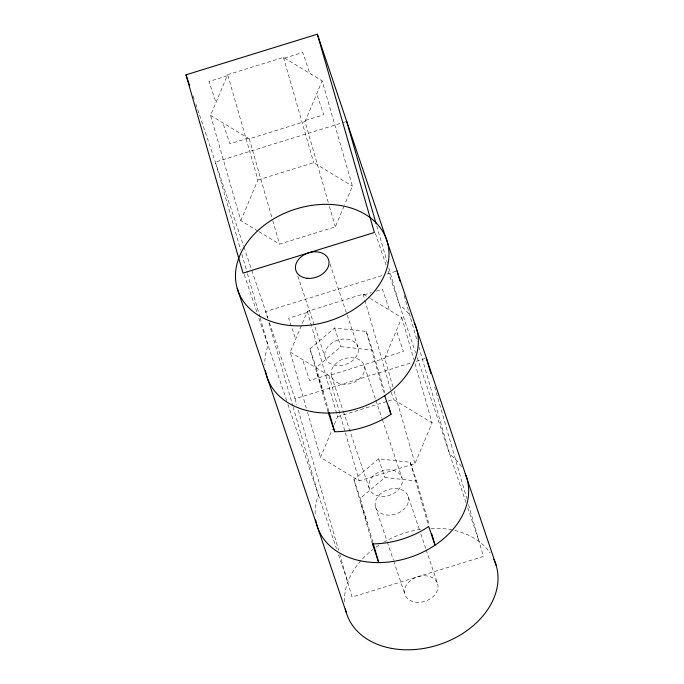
<?xml version="1.0" encoding="UTF-8"?>
<svg xmlns="http://www.w3.org/2000/svg" width="684" height="684" viewBox="0 0 684 684"><rect width="100%" height="100%" fill="white"/><g stroke="black" fill="none" stroke-linecap="round" stroke-linejoin="round"><path stroke-width="0.51" stroke-dasharray="3.42 2.56" d="M257.936 231.03L240.836 220.667L210.561 115.382L227.661 74.667L283.45 57.413L322.147 80.866L352.422 186.151L344.693 204.567M240.836 220.667L257.936 179.96L227.661 74.667M328.269 202.336L305.047 121.581L322.147 80.866M258.834 231.577L279.534 244.128L335.322 226.866L344.283 205.542M306.398 408.339L290.23 352.123L307.33 311.408L363.127 294.146L369.659 298.113M415.043 363.606L432.1 422.892L415 463.607L359.203 480.861L320.505 457.408L332.313 429.296M334.348 424.448L337.605 416.693L311.742 326.738M392.949 386.939L384.716 358.313L401.816 317.607L370.566 298.66M328.115 412.042L309.938 348.857L334.596 327.995L366.239 331.441L372.523 350.131L384.81 392.864M328.816 411.298L316.23 367.547L340.88 346.685L372.523 350.131M372.438 543.9L353.97 479.681L378.62 458.819L410.263 462.273L416.556 480.963L429.432 525.74M372.84 542.13L360.263 498.371L384.912 477.509L416.556 480.963M227.156 75.856L208.953 81.49L215.999 102.42M284.578 58.097L302.781 52.463L309.826 73.402M248.13 138.151L229.927 143.785L222.881 122.855M305.543 120.393L323.746 114.767L316.701 93.828M210.561 115.382L249.25 138.835L305.047 121.581M345.685 121.735L215.349 162.048L240.691 250.156M257.936 179.96L313.734 162.698L352.422 186.151M381.749 275.661L265.666 311.571L267.435 317.718M386.845 274.087L396.01 271.249M306.834 312.597L288.631 318.222L295.676 339.153M364.247 294.83L371.327 292.641M376.388 291.076L382.45 289.204L389.495 310.134M327.798 374.892L309.596 380.518L302.55 359.587M385.22 357.133L403.423 351.499L396.378 330.569M290.23 352.123L328.927 375.576L384.716 358.313M269.385 322.591L295.018 398.789L412.119 362.563M416.197 361.306L425.363 358.467M337.605 416.693L387.315 401.32M388.332 401.004L393.403 399.43L432.1 422.892M375.43 233.449L386.605 266.649M388.102 271.112L415.547 352.653M417.223 357.638L466.103 502.885M467.779 507.844L479.116 541.54M330.004 264.015L346.873 314.144M347.207 315.144L358.006 347.224A17.194 12.774 -18.6 0 1 336.434 365.487A17.194 12.774 -18.6 0 1 330.312 344.206A17.194 12.774 -18.6 0 1 358.006 347.224M364.298 365.914A17.194 12.774 -18.6 0 1 342.727 384.177A17.194 12.774 -18.6 0 1 336.605 362.896A17.194 12.774 -18.6 0 1 364.298 365.914L375.516 399.259M375.858 400.268L381.971 418.454M382.313 419.463L402.03 478.056A17.194 12.774 -18.6 0 1 380.466 496.31A17.194 12.774 -18.6 0 1 374.345 475.038A17.194 12.774 -18.6 0 1 402.03 478.056M408.322 496.746A17.194 12.774 -18.6 0 1 386.751 515.001A17.194 12.774 -18.6 0 1 380.637 493.728A17.194 12.774 -18.6 0 1 408.322 496.746L419.454 529.826M420.805 533.836L425.867 548.876M426.2 549.876L437.674 583.965A17.194 12.774 -18.6 0 1 416.103 602.219A17.194 12.774 -18.6 0 1 409.99 580.947A17.194 12.774 -18.6 0 1 437.674 583.965M334.596 327.995L340.88 346.685M378.62 458.819L384.912 477.509M297.839 276.182L325.165 357.39M331.458 376.072L343.017 410.426M343.351 411.435L369.198 488.214M375.482 506.904L386.956 540.993M387.289 541.993L393.368 560.034M393.702 561.042L404.834 594.122M309.938 348.857L316.23 367.547M353.97 479.681L360.263 498.371M316.931 373.173L323.224 391.864M360.964 503.997L367.248 522.687M193.085 95.88L194.436 99.89M195.786 103.9L243.658 246.154M243.966 247.086L251.515 269.513M251.832 270.454L268.034 318.582M244.239 274.575L257.081 312.733M258.92 318.18L286.647 400.576M287.904 404.312L336.451 548.559M338.589 554.921L347.763 582.178M434.631 386.845L466.744 498.516M468.506 504.664L483.4 556.443L352.046 597.072L339.803 554.51M404.099 295.522L417.351 341.624M418.83 346.754L449.764 454.321A78.592 58.405 -18.6 0 1 461.88 467.3M376.756 225.917L387.366 262.801M388.837 267.923L399.447 304.808A78.592 58.405 -18.6 0 1 410.528 316.222M401.816 317.607L413.871 359.51M394.129 391.026L415 463.607M363.127 294.146L364.589 299.259M364.888 300.285L393.403 399.43M410.263 462.273L428.44 525.457M366.239 331.441L384.408 394.634M329.449 206.423L335.322 226.866M283.45 57.413L313.734 162.698M328.927 375.576L345.095 431.792M345.386 432.818L359.203 480.861M307.33 311.408L311.442 325.721M249.25 138.835L272.471 219.59M272.771 220.616L279.534 244.128M307.569 412.426L320.505 457.408M295.018 398.789L296.788 404.937M298.267 410.058L338.623 550.415M268.915 322.839L292.778 405.826M293.068 406.843L318.411 494.959A78.592 58.405 -18.6 0 0 315.162 514.556M241.871 254.26L247.172 272.694M247.463 273.72L259.843 316.752M260.134 317.778L268.085 345.437A78.592 58.405 -18.6 0 0 264.845 365.034M344.514 601.775A78.592 58.405 -18.6 0 1 372.677 549.637M375.952 547.2A78.592 58.405 -18.6 0 1 380.184 544.361M383.656 542.258A78.592 58.405 -18.6 0 1 422.054 529.151M431.014 528.364A78.592 58.405 -18.6 0 1 490.197 552.954"/><path stroke-width="1.03" d="M317.35 34.2L374.379 232.492L243.025 273.121L185.997 74.83L317.35 34.2L496.319 565.822M384.699 395.651L390.991 414.342A78.592 58.405 -18.6 0 1 334.698 431.758L328.406 413.068M185.997 74.83L189.707 85.859M237.168 288.306L346.198 612.257M426.38 358.159L430.8 373.524M397.028 270.932L399.969 281.184M346.702 121.419L376.166 223.873M431.784 533.922L435.024 545.174L428.731 526.483A78.592 58.405 -18.6 0 1 372.438 543.9L378.722 562.59L373.139 543.147M388.64 406.159L390.991 414.342M329.107 412.324L334.698 431.758M414.188 322.566A78.592 58.405 -18.6 0 1 358.869 408.1A78.592 58.405 -18.6 0 1 265.383 370.437M493.857 559.307A78.592 58.405 -18.6 0 1 439.658 644.473A78.592 58.405 -18.6 0 1 345.377 608.905M465.231 473.704A78.592 58.405 -18.6 0 1 408.049 557.982A78.592 58.405 -18.6 0 1 315.709 519.96M290.837 325.533A78.592 58.405 -18.6 0 0 386.785 240.238A78.592 58.405 -18.6 0 0 259.074 229.499A78.592 58.405 -18.6 0 0 290.837 325.533M307.082 278.268A17.194 12.774 -18.6 0 0 328.653 260.006A17.194 12.774 -18.6 0 0 300.96 256.987A17.194 12.774 -18.6 0 0 307.082 278.268"/></g></svg>
